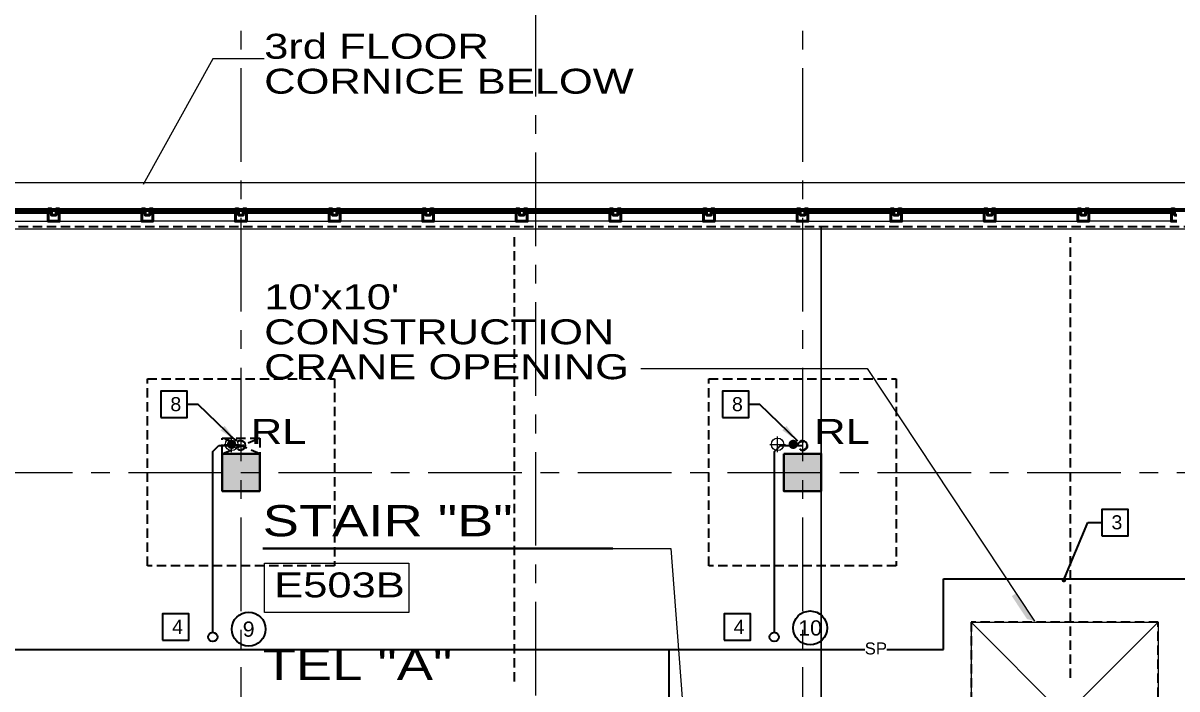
# Model space of a CAD drawing. Header units: inches. Extents: x -26500 to -19632, y -3347 to 2257.
# Drawn here: x -23721 to -22981, y 1235 to 1662 of the extents above; entities that cross this region are included whole.
import ezdxf
from ezdxf.enums import TextEntityAlignment as Align

# ---------------------------------------------------------------- set-up
doc = ezdxf.new("R2010")
doc.units = ezdxf.units.IN
doc.header["$LTSCALE"] = 48
doc.header["$MEASUREMENT"] = 0
for name, pattern in [('A105$0$CENTER', [2, 1.25, -0.25, 0.25, -0.25]), ('A105$0$DGN Style 2', [235.651, 141.3906, -94.2604]), ('NB - 9th floor_plan$0$HIDDEN2', [0.1875, 0.125, -0.0625])]:
    doc.linetypes.add(name, pattern=pattern)
for name, color, linetype in [('A105$0$A-ANNO-IDEN', 8, 'Continuous'), ('A105$0$A-ANNO-PATT-1-12', 8, 'Continuous'), ('A105$0$A-ANNO-PATT-2-12', 8, 'Continuous'), ('A105$0$A-ANNO-TEXT', 8, 'Continuous'), ('A105$0$A-COLS-COL1-12', 8, 'Continuous'), ('A105$0$A-COLS-COL2-12', 8, 'Continuous'), ('A105$0$A-FLOR-AWNG', 8, 'Continuous'), ('A105$0$A-FLOR-SLAB', 8, 'Continuous'), ('A105$0$A-FLOR-SLEEVE', 8, 'Continuous'), ('A105$0$A-FLOR-SLEEVE-4-12', 8, 'Continuous'), ('A105$0$A-GLAZ', 8, 'Continuous'), ('A105$0$A-GRID-GRDP0-15', 8, 'Continuous'), ('A105$0$A-ROOF-LEAD-3-12', 8, 'Continuous'), ('A105$0$A-ROOF-LEAD-4-12', 8, 'Continuous'), ('A105$0$C-PROP', 8, 'Continuous'), ('A105$0$tower crane', 8, 'Continuous'), ('ANNTEXT', 6, 'Continuous'), ('ETEXT', 6, 'Continuous'), ('F-Sprn-Pipe', 133, 'Continuous'), ('NB - 9th floor_plan$0$STCCOLS1', 1, 'NB - 9th floor_plan$0$HIDDEN2'), ('NB - 9th floor_plan$0$STDROPS', 1, 'NB - 9th floor_plan$0$HIDDEN2'), ('NB - 9th floor_plan$0$STPJ', 1, 'NB - 9th floor_plan$0$HIDDEN2'), ('NB - 9th floor_plan$0$STREINFB', 1, 'NB - 9th floor_plan$0$HIDDEN2'), ('NB - 9th floor_plan$0$STSLABEDGE', 1, 'NB - 9th floor_plan$0$HIDDEN2'), ('NB - 9th floor_plan$0$STWETSTACK', 1, 'NB - 9th floor_plan$0$HIDDEN2'), ('P-Anno-Symb @ 96', 6, 'Continuous'), ('P-Anno-Text', 6, 'Continuous'), ('P-Pipe-Ftng @ 96', 134, 'Continuous'), ('P-Strm-Pipe', 13, 'RAINL'), ('P-Text', 6, 'Continuous'), ('XREF', 7, 'Continuous')]:
    doc.layers.add(name, color=color, linetype=linetype)
doc.styles.add('A105$0$Arial', font='arial.ttf', dxfattribs={"height": 0.076839})
doc.styles.add('A105$0$style-Arial', font='arial.ttf')
doc.styles.add('ANNTEXT', font='romans.shx')
doc.styles.add('M08', font='arial.ttf', dxfattribs={"height": 7.68})
doc.styles.add('MAMEP ANNO', font='arial.ttf', dxfattribs={"height": 0.078125})
doc.styles.add('P-00-JAR', font='arial.ttf')
doc.styles.add('Simplex', font='simplex.shx')
doc.styles.get("Standard").update_dxf_attribs({"font": 'simplex.shx'})
doc.linetypes.add('RAINL', pattern='A,4,-0.25,["RL",Simplex,S=0.1,R=0,X=-0.1,Y=-0.05],-0.25,0.25', length=4.75)
doc.dimstyles.new('STANDARD$7', dxfattribs={"dimtxt": 0.18, "dimasz": 0.125, "dimexe": 0.18, "dimexo": 0.06, "dimgap": 0.09, "dimtad": 0, "dimtih": 1, "dimtoh": 1, "dimdec": 4, "dimzin": 0, "dimdsep": 46, "dimtxsty": 'Standard', "dimcen": 0.09, "dimadec": 0, "dimazin": 0, "dimtfac": 1, "dimtdec": 4, "dimtofl": 0, "dimtmove": 0, "dimatfit": 3, "dimfxl": 1, "dimtolj": 1, "dimtzin": 0, "dimarcsym": 0})

# ---------------------------------------------------------------- blocks, each defined once
blk = doc.blocks.new('ZA_SQR')
blk.add_lwpolyline([(-0.703125, -0.703125), (0.703125, -0.703125), (0.703125, 0.703125), (-0.703125, 0.703125)], close=True)
at = {"layer": 'ANNTEXT', "style": 'ANNTEXT'}
blk.add_attdef('SQRID', text='', height=0.75, dxfattribs=at).set_placement((0, 0), align=Align.MIDDLE)
at = {"layer": 'ANNTEXT', "style": 'ANNTEXT', "flags": 1}
blk.add_attdef('SQRDESCRIPTION', text='', height=0.75, dxfattribs=at).set_placement((0, -2.125), align=Align.MIDDLE)
blk = doc.blocks.new('NB - 9th floor_plan')
at = {"layer": 'NB - 9th floor_plan$0$STCCOLS1', "transparency": 33554687}
for points in [[(-23593.02, 1386.09), (-23569.02, 1386.09), (-23569.02, 1362.09), (-23593.02, 1362.09)], [(-23233.02, 1386.09), (-23209.02, 1386.09), (-23209.02, 1362.09), (-23233.02, 1362.09)]]:
    blk.add_lwpolyline(points, close=True, dxfattribs=at)
at = {"layer": 'NB - 9th floor_plan$0$STDROPS', "transparency": 33554687}
for points in [[(-23641.02, 1434.12), (-23521.02, 1434.12), (-23521.02, 1314.12), (-23641.02, 1314.12)], [(-23281.02, 1434.12), (-23161.02, 1434.12), (-23161.02, 1314.12), (-23281.02, 1314.12)]]:
    blk.add_lwpolyline(points, close=True, dxfattribs=at)
at = {"layer": 'NB - 9th floor_plan$0$STPJ', "transparency": 33554687, "const_width": 1}
blk.add_lwpolyline([(-23207.02, 1005.38), (-23209.02, 1005.38), (-23209.02, 1531.6)], dxfattribs=at)
at = {"layer": 'NB - 9th floor_plan$0$STREINFB', "transparency": 33554687}
blk.add_line((-23049.23, 1242.33), (-23049.23, 1525.02), dxfattribs=at)
blk.add_lwpolyline([(-23405.89, 1525.02), (-23405.89, 1237.02)], dxfattribs=at)
at = {"layer": 'NB - 9th floor_plan$0$STSLABEDGE', "transparency": 33554687, "elevation": 0}
blk.add_lwpolyline([(-24584.31, 246.25), (-24410.52, 169.31), (-24410.52, -7.4), (-22871.02, -7.4), (-22871.02, 52.59), (-22491.02, 52.59), (-22491.02, -7.4), (-21071.52, -7.4), (-21071.52, 1531.59), (-23870.52, 1531.6), (-23870.52, 1357.71), (-23921.15, 1307.64), (-24082.68, 1379.16), (-24584.31, 246.25)], close=True, dxfattribs=at)
at = {"layer": 'NB - 9th floor_plan$0$STSLABEDGE', "linetype": 'NB - 9th floor_plan$0$HIDDEN2', "transparency": 33554687}
blk.add_lwpolyline([(-23113.02, 1158.13), (-22993.02, 1158.13), (-22993.02, 1278.13), (-23113.02, 1278.13)], close=True, dxfattribs=at)
at = {"layer": 'NB - 9th floor_plan$0$STWETSTACK', "transparency": 33554687}
for p, q in [((-23593.02, 1386.09), (-23569.02, 1396.09)), ((-23569.02, 1386.09), (-23593.02, 1396.09))]:
    blk.add_line(p, q, dxfattribs=at)
blk.add_lwpolyline([(-23569.02, 1386.09), (-23593.02, 1386.09), (-23593.02, 1396.09), (-23569.02, 1396.09)], close=True, dxfattribs=at)
blk.add_circle((-23221.02, 1391.09), 3, dxfattribs=at)
blk = doc.blocks.new('VAL-PLBG-PipeUpTakeoff-Anno')
at = {"color": 0, "linetype": 'ByBlock'}
blk.add_circle((0.0002, 0), 0.0312, dxfattribs=at)
blk = doc.blocks.new('VAL-PLBG-PipeDn-Anno')
at = {"color": 0, "linetype": 'ByBlock'}
blk.add_arc((0, 0), 0.0312, 47.07445, 312.92555, dxfattribs=at)
blk = doc.blocks.new('*U193')
at = {"color": 0, "linetype": 'Continuous'}
blk.add_circle((0, 0), 0.1132, dxfattribs=at)
at = {"color": 0, "linetype": 'ByBlock', "style": 'MAMEP ANNO'}
blk.add_attdef('ID', text='', height=0.1016, dxfattribs=at).set_placement((0, 0), align=Align.MIDDLE_CENTER)
blk = doc.blocks.new('*U971')
at = {"layer": 'A105$0$tower crane', "linetype": 'A105$0$DGN Style 2', "lineweight": 0}
for p, q in [((-480, 480, 0), (480, 480, 0)), ((-480, 480, 0), (-480, -480, 0)), ((-480, 480, 0), (480, -480, 0)), ((480, 480, 0), (-480, -480, 0)), ((480, 480, 0), (480, -480, 0)), ((-480, -480, 0), (480, -480, 0))]:
    blk.add_line(p, q, dxfattribs=at)
blk = doc.blocks.new('A105$0$CW10')
at = {"layer": 'A105$0$A-GLAZ', "linetype": 'Continuous', "lineweight": 40}
for p, q in [((-117.25, 5.75), (-117.25, 7)), ((-117.25, 7), (-62.75, 7)), ((-117.25, 5.75), (-62.75, 5.75)), ((-62.75, 5.75), (-62.75, 7)), ((-2.75, 7), (-57.25, 7)), ((-57.25, 5.75), (-57.25, 7)), ((-2.75, 5.75), (-57.25, 5.75)), ((-2.75, 5.75), (-2.75, 7))]:
    blk.add_line(p, q, dxfattribs=at)
at = {"layer": 'A105$0$A-GLAZ', "linetype": 'Continuous', "lineweight": 0}
for p, q in [((-117.25, 6.75), (-62.75, 6.75)), ((-117.25, 6.25), (-62.75, 6.25)), ((-2.75, 6.75), (-57.25, 6.75)), ((-2.75, 6.25), (-57.25, 6.25)), ((-3.5, 0), (-56.5, 0)), ((-116.5, 0), (-63.5, 0))]:
    blk.add_line(p, q, dxfattribs=at)
at = {"layer": 'A105$0$A-GLAZ', "linetype": 'Continuous', "lineweight": 40, "flags": 128}
for points in [[(-120, 4), (-118.5, 4), (-118.5, 8), (-116.5, 8), (-116.5, 7.25), (-117.5, 7.25), (-117.5, 5.5), (-116.5, 5.5), (-116.5, 0), (-120, 0)], [(-60, 4), (-61.5, 4), (-61.5, 8), (-63.5, 8), (-63.5, 7.25), (-62.5, 7.25), (-62.5, 5.5), (-63.5, 5.5), (-63.5, 0), (-60, 0)], [(-60, 4), (-58.5, 4), (-58.5, 8), (-56.5, 8), (-56.5, 7.25), (-57.5, 7.25), (-57.5, 5.5), (-56.5, 5.5), (-56.5, 0), (-60, 0)], [(0, 4), (-1.5, 4), (-1.5, 8), (-3.5, 8), (-3.5, 7.25), (-2.5, 7.25), (-2.5, 5.5), (-3.5, 5.5), (-3.5, 0), (0, 0)]]:
    blk.add_lwpolyline(points, dxfattribs=at)
blk = doc.blocks.new('*U986')
at = {"layer": 'A105$0$A-GLAZ', "linetype": 'Continuous', "lineweight": 40}
for p, q in [((-27.25, 1.75), (-27.25, 3)), ((-27.25, 3), (27.25, 3)), ((-27.25, 1.75), (27.25, 1.75)), ((27.25, 1.75), (27.25, 3))]:
    blk.add_line(p, q, dxfattribs=at)
at = {"layer": 'A105$0$A-GLAZ', "linetype": 'Continuous', "lineweight": 0}
for p, q in [((-27.25, 2.75), (27.25, 2.75)), ((-27.25, 2.25), (27.25, 2.25)), ((-26.5, -4), (26.5, -4))]:
    blk.add_line(p, q, dxfattribs=at)
at = {"layer": 'A105$0$A-GLAZ', "linetype": 'Continuous', "lineweight": 40, "flags": 128}
for points in [[(-30, 0), (-28.5, 0), (-28.5, 4), (-26.5, 4), (-26.5, 3.25), (-27.5, 3.25), (-27.5, 1.5), (-26.5, 1.5), (-26.5, -4), (-30, -4)], [(30, 0), (28.5, 0), (28.5, 4), (26.5, 4), (26.5, 3.25), (27.5, 3.25), (27.5, 1.5), (26.5, 1.5), (26.5, -4), (30, -4)]]:
    blk.add_lwpolyline(points, dxfattribs=at)
blk = doc.blocks.new('*D1025', base_point=(0, 0))
at = {"layer": 'A105$0$A-FLOR-SLEEVE-4-12', "linetype": 'Continuous', "lineweight": 0}
for p, q in [((0, -5), (0, 5)), ((-5, 0), (5, 0))]:
    blk.add_line(p, q, dxfattribs=at)
blk = doc.blocks.new('*U1024')
at = {"layer": 'A105$0$A-FLOR-SLEEVE-4-12', "linetype": 'Continuous', "lineweight": 13}
blk.add_circle((0, 0), 4, dxfattribs=at)
at = {"layer": 'A105$0$A-FLOR-SLEEVE-4-12', "linetype": 'Continuous', "lineweight": 0}
blk.add_blockref('*D1025', (0, 0), dxfattribs=at)
blk = doc.blocks.new('*D787', base_point=(0, 0))
at = {"layer": 'A105$0$A-FLOR-SLEEVE', "linetype": 'Continuous', "lineweight": 0}
for p, q in [((0, -5), (0, 5)), ((-5, 0), (5, 0))]:
    blk.add_line(p, q, dxfattribs=at)
blk = doc.blocks.new('*U786')
at = {"layer": 'A105$0$A-FLOR-SLEEVE', "linetype": 'Continuous', "lineweight": 13}
blk.add_circle((0, 0), 4, dxfattribs=at)
at = {"layer": 'A105$0$A-FLOR-SLEEVE', "linetype": 'Continuous', "lineweight": 0}
blk.add_blockref('*D787', (0, 0), dxfattribs=at)
blk = doc.blocks.new('A105')
at = {"layer": 'A105$0$A-ROOF-LEAD-3-12', "lineweight": 13, "transparency": 33554687}
h = blk.add_hatch(color=256, dxfattribs=at)
edge = h.paths.add_edge_path()
edge.add_arc((-23227.0236, 1392.095), 3, 0, 360)
at = {"layer": 'A105$0$A-ROOF-LEAD-4-12', "lineweight": 13, "transparency": 33554687}
h = blk.add_hatch(color=256, dxfattribs=at)
edge = h.paths.add_edge_path()
edge.add_arc((-23587.0236, 1392.095), 3, 0, 360)
at = {"layer": 'A105$0$A-ANNO-IDEN', "lineweight": 30, "transparency": 33554687}
blk.add_line((-23567.0737, 1325.3785, 0.2066), (-23342.5379, 1325.3785, 0.2066), dxfattribs=at)
at = {"layer": 'A105$0$A-ANNO-IDEN', "lineweight": 0, "transparency": 33554687, "elevation": 0.2066, "flags": 128}
blk.add_lwpolyline([(-23342.5379, 1325.3785), (-23305.4204, 1325.3785), (-23281.5942, 1009.2162)], dxfattribs=at)
at = {"layer": 'A105$0$A-ANNO-IDEN', "lineweight": 13, "transparency": 33554687}
blk.add_3dface([(-23565.8739, 1315.8618, 0.2066), (-23473.4359, 1315.8618, 0.2066), (-23473.4359, 1284.3323, 0.2066), (-23565.8739, 1284.3323, 0.2066)], dxfattribs=at)
at = {"layer": 'A105$0$A-ANNO-PATT-1-12', "lineweight": 30, "transparency": 33554687}
blk.add_solid([(-23569.0236, 1362.095), (-23569.0236, 1386.095), (-23593.0236, 1362.095), (-23593.0236, 1386.095)], dxfattribs=at)
at = {"layer": 'A105$0$A-ANNO-PATT-2-12', "lineweight": 30, "transparency": 33554687}
blk.add_solid([(-23209.0236, 1362.095), (-23209.0236, 1386.095), (-23233.0236, 1362.095), (-23233.0236, 1386.095)], dxfattribs=at)
at = {"layer": 'A105$0$A-ANNO-TEXT', "lineweight": 0, "transparency": 33554687, "elevation": 0.2066, "flags": 128}
blk.add_lwpolyline([(-23566.1253, 1639.3368), (-23599.134, 1639.3368), (-23643.6268, 1558.7347)], dxfattribs=at)
at = {"layer": 'A105$0$A-ANNO-TEXT', "lineweight": 0, "transparency": 33554687, "flags": 128}
blk.add_lwpolyline([(-23324.767, 1440.669), (-23179.6408, 1440.669), (-23072.308, 1278.8186)], dxfattribs=at)
at = {"layer": 'A105$0$A-ANNO-TEXT', "lineweight": 0, "transparency": 33554687}
blk.add_solid([(-23072.308, 1278.8186), (-23084.1214, 1296.6324), (-23077.0893, 1280.0575), (-23086.8716, 1294.8086)], dxfattribs=at)
at = {"layer": 'A105$0$A-COLS-COL1-12', "lineweight": 30, "transparency": 33554687}
blk.add_3dface([(-23593.0236, 1386.095), (-23569.0236, 1386.095), (-23569.0236, 1362.095), (-23593.0236, 1362.095)], dxfattribs=at)
at = {"layer": 'A105$0$A-COLS-COL2-12', "lineweight": 30, "transparency": 33554687}
blk.add_3dface([(-23233.0236, 1386.095), (-23209.0236, 1386.095), (-23209.0236, 1362.095), (-23233.0236, 1362.095)], dxfattribs=at)
at = {"layer": 'A105$0$A-FLOR-AWNG', "lineweight": 0, "transparency": 33554687}
for q in [(-21043.1174, 1560.0949), (-23668.5007, 1560.0949)]:
    blk.add_line((-24033.7396, 1560.0949), q, dxfattribs=at)
at = {"layer": 'A105$0$A-FLOR-SLAB', "lineweight": 0, "transparency": 33554687, "flags": 128}
blk.add_lwpolyline([(-23869.2731, 1530.3475), (-21072.7739, 1530.3449), (-21072.7739, -6.1545), (-22489.2736, -6.1545), (-22489.2736, 53.8448), (-22872.7736, 53.8448), (-22872.7736, -6.1545), (-24409.272, -6.1545)], dxfattribs=at)
at = {"layer": 'A105$0$A-GLAZ', "lineweight": 0, "transparency": 33554687}
for p in [(-21060.0239, 1543.0949), (-23668.5007, 1543.0987)]:
    blk.add_line(p, (-23882.0254, 1543.0991), dxfattribs=at)
at = {"layer": 'A105$0$A-GRID-GRDP0-15', "linetype": 'A105$0$CENTER', "lineweight": 0, "transparency": 33554687}
for p, q in [((-23581.0236, 2113.2362), (-23581.0236, -676.9052)), ((-23221.0236, 2113.2362), (-23221.0236, -676.9055)), ((-23392.0337, 367.1574), (-23392.0337, 2029.5617)), ((-23941.0236, 1374.095), (-20364.9322, 1374.095))]:
    blk.add_line(p, q, dxfattribs=at)
at = {"layer": 'A105$0$C-PROP', "lineweight": 40, "transparency": 33554687, "flags": 128}
blk.add_lwpolyline([(-25004.5437, -676.9041), (-24022.0239, 1542.095), (-21061.0239, 1542.095), (-21061.0239, -676.9042)], dxfattribs=at)
at = {"layer": 'A105$0$A-FLOR-SLEEVE', "lineweight": 13, "transparency": 33554687}
blk.add_blockref('*U786', (-23237.0237, 1392.095), dxfattribs=at)
at = {"layer": 'A105$0$A-FLOR-SLEEVE-4-12', "lineweight": 13, "transparency": 33554687}
blk.add_blockref('*U1024', (-23587.0237, 1392.095), dxfattribs=at)
at = {"layer": 'A105$0$A-GLAZ', "lineweight": 40, "transparency": 33554687}
for name, p in [('*U986', (-23731.0242, 1539.0976)), ('A105$0$CW10', (-23581.0242, 1535.0975)), ('A105$0$CW10', (-23461.0248, 1535.0975)), ('A105$0$CW10', (-23341.0254, 1535.0975)), ('A105$0$CW10', (-23221.026, 1535.0975)), ('A105$0$CW10', (-23101.0265, 1535.0975)), ('A105$0$CW10', (-22981.0242, 1535.0949))]:
    blk.add_blockref(name, p, dxfattribs=at)
at = {"layer": 'A105$0$tower crane', "lineweight": 0, "transparency": 33554687, "xscale": 0.125, "yscale": 0.125, "zscale": 0.125}
blk.add_blockref('*U971', (-23053.0234, 1218.1282, 0.0002), dxfattribs=at)
at = {"layer": 'A105$0$A-ANNO-IDEN', "lineweight": 30, "transparency": 33554687, "style": 'A105$0$style-Arial', "width": 1.246875}
blk.add_text('E503B', height=16, dxfattribs=at).set_placement((-23559.6898, 1293.975, 0.2066))
at = {"layer": 'A105$0$A-ANNO-IDEN', "lineweight": 30, "transparency": 33554687, "insert": (-23567.0747, 1332.8575, 0.2066), "char_height": 19.999996, "attachment_point": 7, "line_spacing_factor": 0.6, "style": 'A105$0$Arial'}
blk.add_mtext('\\H1x;\\W1.24688;STAIR "B"', dxfattribs=at)
at = {"layer": 'A105$0$A-ANNO-IDEN', "lineweight": 13, "transparency": 33554687, "insert": (-23567.0747, 1241.0183, 0.2066), "char_height": 19.999996, "attachment_point": 7, "line_spacing_factor": 0.6, "style": 'A105$0$Arial'}
blk.add_mtext('\\H1x;\\W1.24688;TEL "A"', dxfattribs=at)
at = {"layer": 'A105$0$A-ANNO-TEXT', "lineweight": 13, "transparency": 33554687, "style": 'A105$0$style-Arial', "width": 1.246875}
for s, height, p in [('3rd FLOOR ', 16, (-23566.1253, 1639.3368, 0.2066)), ('CORNICE BELOW', 15.999998, (-23566.1253, 1616.9368, 0.2066)), ("10'x10'", 16, (-23566.1253, 1478.6649, 0.2066)), ('CONSTRUCTION ', 15.999998, (-23566.1253, 1456.2649, 0.2066)), ('CRANE OPENING', 15.999998, (-23566.1253, 1433.8649, 0.2066))]:
    blk.add_text(s, height=height, dxfattribs=at).set_placement(p)
for p in [(-23574.6969, 1408.3884, 0.2066), (-23213.5264, 1408.3884, 0.2066)]:
    blk.add_text('RL', height=16, dxfattribs=at).set_placement(p, align=Align.TOP_LEFT)

msp = doc.modelspace()

# ---------------------------------------------------------------- linework, layer by layer
at = {"layer": 'F-Sprn-Pipe', "ltscale": 0.5}
for p, q in [((-23130.61, 1305.88), (-22975.17, 1305.88)), ((-23130.61, 1260.56), (-23130.61, 1305.88)), ((-23876.64, 1260.56), (-23130.61, 1260.56))]:
    msp.add_line(p, q, dxfattribs=at)
at = {"layer": 'F-Sprn-Pipe', "ltscale": 0.5, "transparency": 33554687}
msp.add_line((-23306.44, 1180.11), (-23306.44, 1260.56), dxfattribs=at)
at = {"layer": 'P-Strm-Pipe'}
for p, q in [((-23599.09, 1387.49), (-23595.13, 1391.45)), ((-23595.13, 1391.45), (-23581.15, 1391.45)), ((-23239.09, 1387.49), (-23235.13, 1391.45)), ((-23235.13, 1391.45), (-23221.02, 1391.45)), ((-23599.09, 1271.73), (-23599.09, 1387.49)), ((-23239.09, 1271.73), (-23239.09, 1387.49))]:
    msp.add_line(p, q, dxfattribs=at)

# ---------------------------------------------------------------- block references
at = {"layer": 'ETEXT', "xscale": 12.00384, "yscale": 12.00384, "zscale": 12.00384}
for p in [(-23623.92, 1417.66), (-23263.92, 1417.66), (-23020.64, 1341.89), (-23622.81, 1274.99), (-23262.81, 1274.99)]:
    msp.add_blockref('ZA_SQR', p, dxfattribs=at)
at = {"layer": 'P-Anno-Symb @ 96', "xscale": 96, "yscale": 96, "zscale": 96}
for p, values in [((-23576.08, 1273.63), {'ID': '9'}), ((-23216.16, 1274.38), {'ID': '10'})]:
    msp.add_blockref('*U193', p, dxfattribs=at).add_auto_attribs(values)
at = {"layer": 'P-Pipe-Ftng @ 96', "xscale": 96, "yscale": 96, "zscale": 96, "rotation": 180}
for p in [(-23581.15, 1391.45), (-23221.02, 1391.45)]:
    msp.add_blockref('VAL-PLBG-PipeDn-Anno', p, dxfattribs=at)
at = {"layer": 'P-Pipe-Ftng @ 96', "xscale": 96, "yscale": 96, "zscale": 96}
for p in [(-23599.14, 1268.59), (-23239.14, 1268.59)]:
    msp.add_blockref('VAL-PLBG-PipeUpTakeoff-Anno', p, dxfattribs=at)
at = {"layer": 'XREF'}
msp.add_blockref('NB - 9th floor_plan', (0, 0), dxfattribs=at)

# ---------------------------------------------------------------- texts
at = {"layer": 'P-Anno-Text', "char_height": 9, "width": 184.6435, "attachment_point": 7, "style": 'P-00-JAR'}
for s, insert in [('8', (-23626.28, 1413.25)), ('8', (-23266.28, 1413.25)), ('3', (-23023, 1337.49)), ('4', (-23625.18, 1270.59)), ('4', (-23265.18, 1270.59))]:
    msp.add_mtext(s, dxfattribs=dict(at, insert=insert))

# ---------------------------------------------------------------- leaders
at = {"layer": 'P-Text'}
for points, override in [([(-23584.15, 1394.21), (-23608.41, 1417.66), (-23615.48, 1417.66)], {"dimscale": 96}), ([(-23224.02, 1394.21), (-23248.41, 1417.66), (-23255.48, 1417.66)], {"dimscale": 96}), ([(-23053.5, 1305.14), (-23038.04, 1341.89), (-23029.08, 1341.89)], {"dimscale": 24, "dimldrblk": 'Dot'})]:
    msp.add_leader(points, dimstyle='STANDARD$7', override=override, dxfattribs=at)

# ---------------------------------------------------------------- next in the draw order: texts
at = {"layer": 'P-Text', "insert": (-23174.02, 1261.18), "char_height": 7.68, "width": 9.8819, "attachment_point": 5, "style": 'M08', "bg_fill": 3, "box_fill_scale": 1.25, "bg_fill_color": 256, "bg_fill_transparency": 3934822}
msp.add_mtext('{\\C2;SP}', dxfattribs=at)

# ---------------------------------------------------------------- next in the draw order: block references
at = {"layer": 'XREF', "transparency": 33554467}
msp.add_blockref('A105', (0, 0), dxfattribs=at)

doc.saveas('drawing.dxf')
